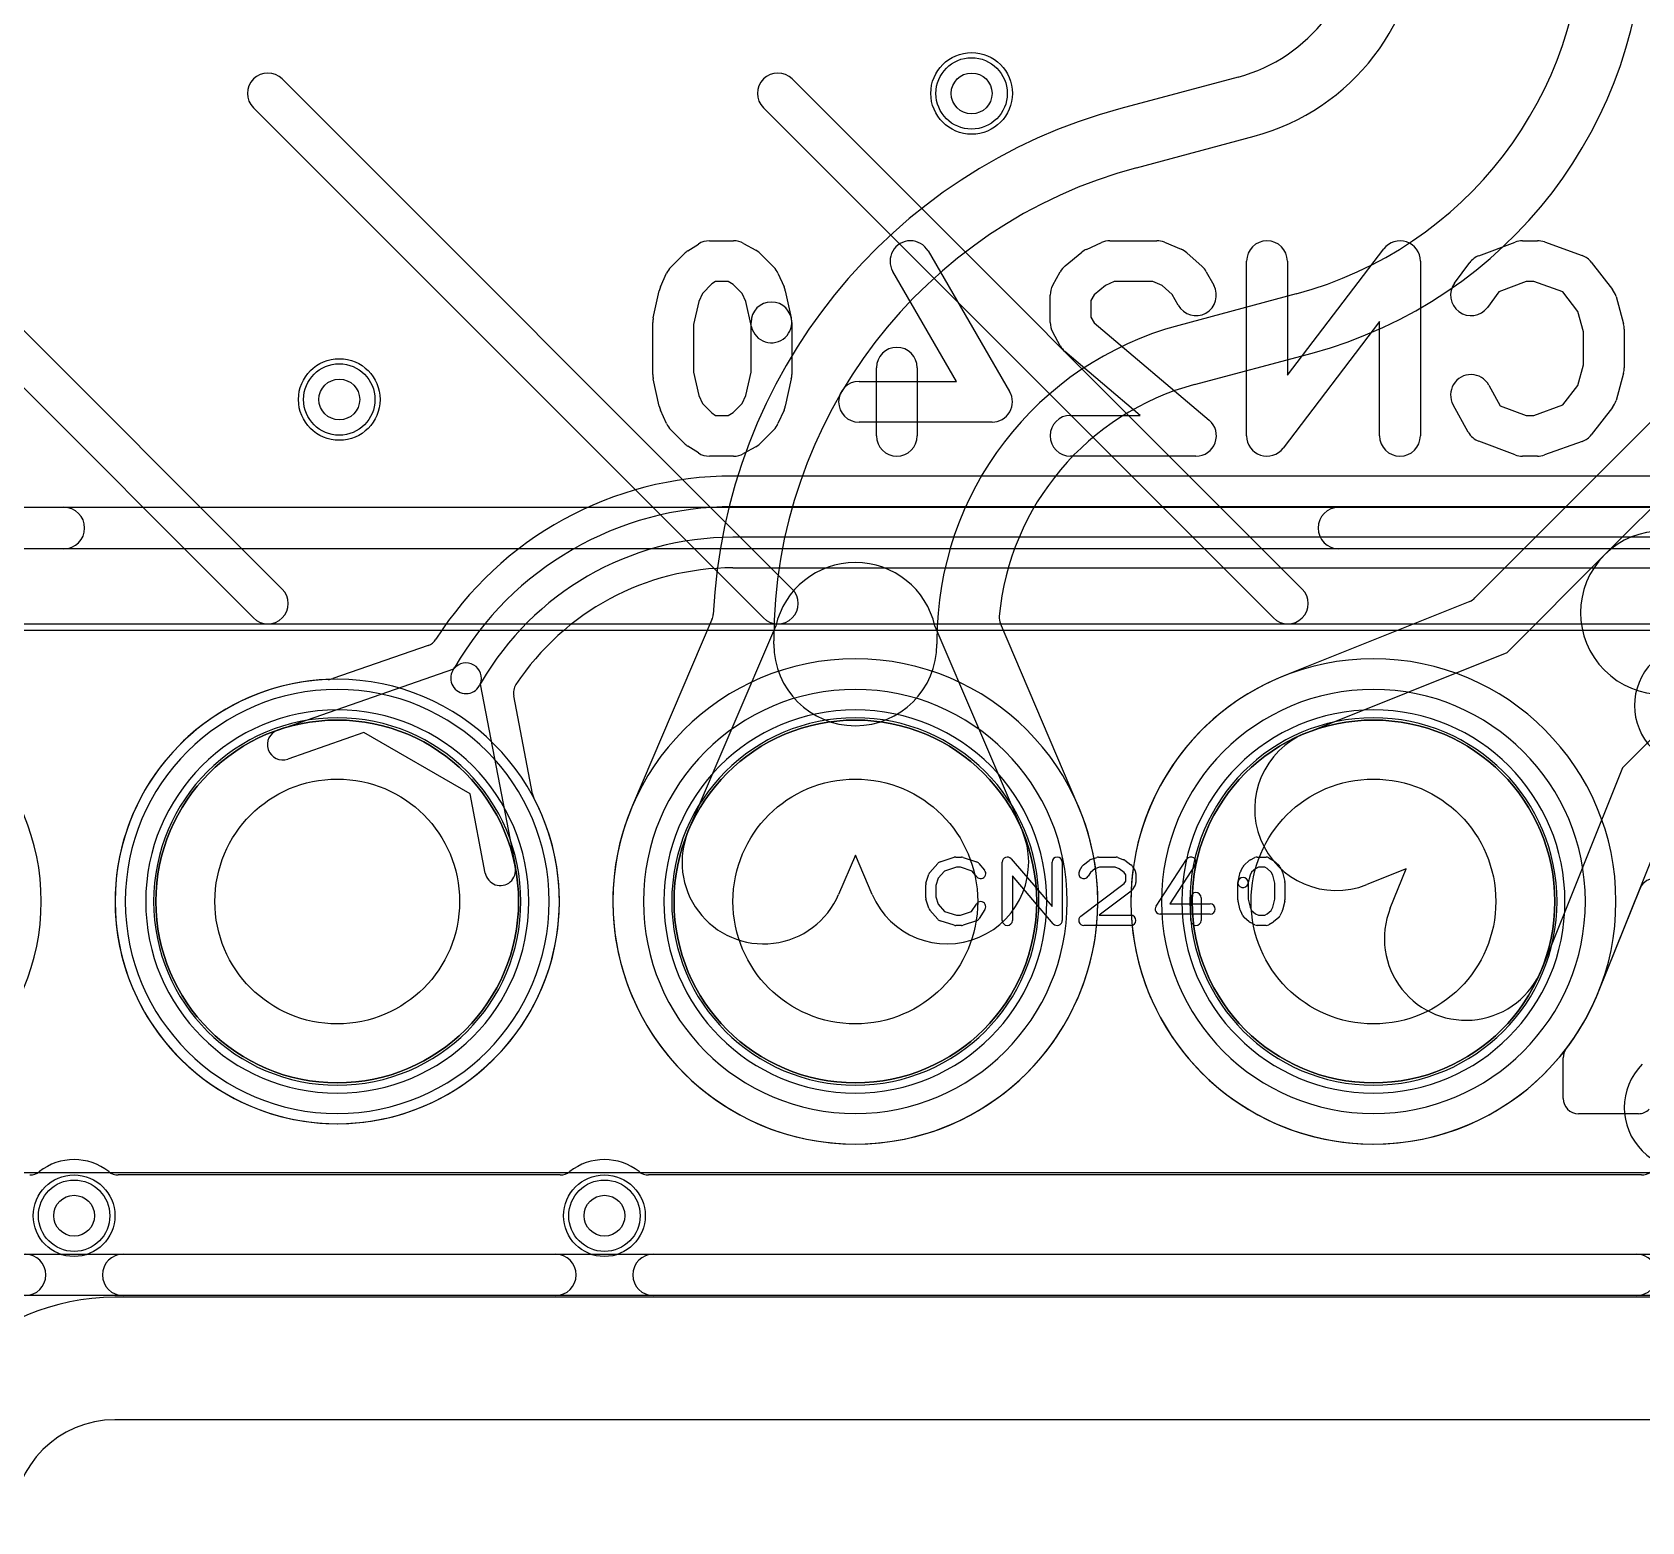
# Model space of a CAD drawing. Extents: x 0 to 57.1, y 0 to 59.8.
# Drawn here: x 20.09 to 27.99, y 6 to 13.3 of the extents above; entities that cross this region are included whole.
import ezdxf

# ---------------------------------------------------------------- set-up
doc = ezdxf.new("R2010")
doc.units = 0
for name, color, linetype in [('Hole', 1, 'CONTINUOUS'), ('L1', 3, 'CONTINUOUS'), ('L2', 3, 'CONTINUOUS'), ('L3', 3, 'CONTINUOUS'), ('L4', 3, 'CONTINUOUS'), ('MetalMask-A', 176, 'CONTINUOUS'), ('Outline', 7, 'CONTINUOUS'), ('PartsArea-A', 111, 'CONTINUOUS'), ('PartsArea-B', 111, 'CONTINUOUS'), ('PartsSilk-A', 221, 'CONTINUOUS'), ('PartsSilk-B', 221, 'CONTINUOUS'), ('Resist-A', 2, 'CONTINUOUS'), ('Resist-B', 2, 'CONTINUOUS'), ('Silk-A', 140, 'CONTINUOUS'), ('Silk-B', 140, 'CONTINUOUS')]:
    doc.layers.add(name, color=color, linetype=linetype)

msp = doc.modelspace()

# ---------------------------------------------------------------- linework, layer by layer
at = {"layer": 'Hole'}
for centre, radius in [((24.7, 13), 0.1), ((21.6, 11.5), 0.1), ((21.59, 9.04), 0.6), ((24.13, 9.04), 0.6), ((26.67, 9.04), 0.6), ((20.3, 7.5), 0.1), ((22.9, 7.5), 0.1)]:
    msp.add_circle(centre, radius, dxfattribs=at)
at = {"layer": 'L1'}
for p, q in [((26.00705, 13.08021), (25.43118, 12.92591)), ((25.50883, 12.63609), (26.0847, 12.79039)), ((26.29176, 12.01765), (25.71589, 11.86335)), ((25.79354, 11.57353), (26.36941, 11.72783)), ((28.12632, 11.48632), (27.16726, 10.52726)), ((27.80285, 10.73853), (28.33848, 11.27416)), ((27.32513, 10.26081), (27.80285, 10.73853)), ((27.14216, 10.51069), (26.22799, 10.14384)), ((23.42711, 10.42119), (23.03803, 9.51055)), ((23.3125, 9.38929), (23.73988, 10.38958)), ((24.52012, 10.38958), (24.9475, 9.38929)), ((25.22141, 9.51183), (24.8413, 10.4015)), ((23.73, 10.30123), (23.73, 10.31787)), ((24.53, 10.31787), (24.53, 10.30123)), ((26.33892, 9.86506), (27.32513, 10.26081)), ((28.36853, 10.17285), (27.89081, 9.69513)), ((27.89081, 9.69513), (27.49506, 8.70892)), ((27.77352, 8.59718), (28.14069, 9.51217)), ((24.13, 9.26652), (24.04816, 9.07497)), ((24.21184, 9.07497), (24.13, 9.26652)), ((26.83017, 9.20017), (26.63686, 9.1226)), ((26.7526, 9.00686), (26.83017, 9.20017)), ((27.77352, 8.59718), (27.97691, 9.10402)), ((27.6, 8.07497), (27.6, 8.27335)), ((27.96895, 8), (27.67497, 8)), ((53.61, 7.10004), (20.5, 7.10004))]:
    msp.add_line(p, q, dxfattribs=at)
for centre, radius in [((24.7, 13), 0.2), ((21.6, 11.5), 0.2), ((21.59, 9.04), 0.889), ((24.13, 9.04), 0.889), ((26.67, 9.04), 0.889), ((20.3, 7.5), 0.2), ((22.9, 7.5), 0.2)]:
    msp.add_circle(centre, radius, dxfattribs=at)
for centre, radius, start, end in [((25.8, 13.85291), 0.79996, -74.999608, 0), ((25.8, 13.85291), 1.1, -74.99996, 0), ((25.8, 13.85291), 1.9, -74.999896, 0), ((25.8, 13.85291), 2.20004, -75.000087, 0), ((26.13, 10.31787), 2.70004, 104.999955, 177.257287), ((26.13, 10.31787), 2.4, 105.000111, 180), ((26.13, 10.31787), 1.6, 104.999996, 180), ((26.13, 10.31787), 1.29996, 105.000294, 174.70258), ((28.08569, 10.45569), 0.4, -45, 135), ((28.08569, 10.45569), 0.4, 135, -45), ((24.13, 10.30123), 0.4, 12.760458, 167.239542), ((27.11423, 10.58029), 0.075, -68.134749, -45), ((23.35814, 10.45066), 0.075, -23.1364, -2.743754), ((24.91027, 10.43097), 0.075, 174.705974, -156.8636), ((24.13, 10.30123), 0.4, 180, 0), ((19.05, 9.04), 1.08904, -90, 90), ((21.59, 9.04), 1.08904, 90, -90), ((21.59, 9.04), 1.08904, -90, 90), ((26.66999, 9.04), 1.18905, 112.303576, -22.159421), ((26.19108, 10.20981), 0.075, -68.367399, -67.558782), ((26.48694, 9.49344), 0.70006, 111.788491, 112.4405), ((26.19925, 10.21313), 0.075, -68.20994, -68.137594), ((26.20006, 10.21344), 0.075, -68.800129, -68.134749), ((26.48789, 9.49383), 0.4, 111.86498, -68.135283), ((24.13, 9.04), 1.18904, 156.698466, 23.365187), ((22.96906, 9.54002), 0.075, -23.303919, -23.1364), ((25.29038, 9.5413), 0.075, -156.8636, -156.6379), ((23.68033, 9.23213), 0.4, 156.864794, -23.134894), ((24.57967, 9.23213), 0.4, -156.864794, 23.134894), ((28.04651, 9.07609), 0.075, -1.780365, 158.134749), ((27.12383, 8.85789), 0.4, 158.13502, -21.864717), ((26.67, 9.04), 1.18904, -37.338664, -22.159602), ((27.84067, 8.56322), 0.075, 157.651028, 157.839681), ((27.84064, 8.56323), 0.07497, 157.656447, 157.838111), ((27.12383, 8.8579), 0.70005, -22.347192, -21.865546), ((27.12382, 8.85791), 0.70006, -22.34688, -21.866001), ((27.67497, 8.27335), 0.07497, 142.66392, 180), ((27.67497, 8.07497), 0.07497, 180, -90), ((27.96895, 8.07497), 0.07497, -90, -45), ((20.5, 6), 1.10004, 90, 180)]:
    msp.add_arc(centre, radius, start, end, dxfattribs=at)
at = {"layer": 'L2'}
msp.add_line((53.61, 7.10004), (20.5, 7.10004), dxfattribs=at)
for centre in [(24.7, 13), (21.6, 11.5), (20.3, 7.5), (22.9, 7.5)]:
    msp.add_circle(centre, 0.2, dxfattribs=at)
for centre, radius, start, end in [((21.59, 9.04), 0.90004, 90, -90), ((21.59, 9.04), 0.90004, -90, 90), ((24.13, 9.04), 0.90004, 90, -90), ((24.13, 9.04), 0.90004, -90, 90), ((26.67, 9.04), 0.90004, 90, -90), ((26.67, 9.04), 0.90004, -90, 90), ((20.5, 6), 1.10004, 90, 180)]:
    msp.add_arc(centre, radius, start, end, dxfattribs=at)
at = {"layer": 'L3'}
msp.add_line((53.61, 7.10004), (20.5, 7.10004), dxfattribs=at)
for centre in [(24.7, 13), (21.6, 11.5), (20.3, 7.5), (22.9, 7.5)]:
    msp.add_circle(centre, 0.2, dxfattribs=at)
for centre, radius, start, end in [((21.59, 9.04), 0.90004, 90, -90), ((21.59, 9.04), 0.90004, -90, 90), ((24.13, 9.04), 0.90004, 90, -90), ((24.13, 9.04), 0.90004, -90, 90), ((26.67, 9.04), 0.90004, 90, -90), ((26.67, 9.04), 0.90004, -90, 90), ((20.5, 6), 1.10004, 90, 180)]:
    msp.add_arc(centre, radius, start, end, dxfattribs=at)
at = {"layer": 'L4'}
for p, q in [((45.9, 11.12504), (23.5299, 11.12504)), ((23.5299, 10.975), (45.9, 10.975)), ((45.9, 10.825), (23.5299, 10.825)), ((23.5299, 10.67496), (45.9, 10.67496)), ((22.03527, 10.29458), (21.5679, 10.13225)), ((21.29833, 9.87979), (22.16231, 10.17987)), ((22.15663, 10.17143), (22.1659, 10.18749)), ((22.29581, 10.11249), (22.28653, 10.09641)), ((22.29101, 10.10557), (22.46312, 9.20729)), ((22.54697, 9.56699), (22.45496, 10.04722)), ((21.72069, 9.86769), (21.34755, 9.73809)), ((22.24147, 9.56701), (21.72069, 9.86769)), ((22.3158, 9.17907), (22.24147, 9.56701)), ((53.61, 7.10004), (20.5, 7.10004))]:
    msp.add_line(p, q, dxfattribs=at)
for centre, radius in [((24.7, 13), 0.2), ((21.6, 11.5), 0.2), ((21.59, 9.04), 0.889), ((24.13, 9.04), 0.889), ((26.67, 9.04), 0.889), ((20.3, 7.5), 0.2), ((22.9, 7.5), 0.2)]:
    msp.add_circle(centre, radius, dxfattribs=at)
for centre, radius, start, end in [((23.5299, 9.4), 1.72504, 90, 147.56544), ((23.5299, 9.4), 1.575, 90, 150.000497), ((23.5299, 9.4), 1.425, 90, 150.000425), ((23.5299, 9.39999), 1.27497, 90, 146.555595), ((22.01066, 10.36543), 0.075, -70.845147, -32.437796), ((28.25, 10), 0.3, 45, -135), ((22.22158, 10.13392), 0.075, -22.211418, 142.214805), ((24.13, 9.04), 1.18904, 90, -90), ((24.13, 9.04), 1.18904, -90, 90), ((26.67, 9.04), 1.18904, 90, -90), ((26.67, 9.04), 1.18904, -90, 90), ((19.05, 9.04), 1.08904, -90, 90), ((21.58999, 9.04), 1.08904, 92.29921, 27.657782), ((21.54329, 10.2031), 0.075, -87.699925, -70.845147), ((22.22158, 10.13392), 0.075, 149.992657, -30.005297), ((22.52862, 10.06133), 0.075, 146.557845, -169.156023), ((21.32294, 9.80894), 0.075, 109.154853, -70.846433), ((22.62063, 9.5811), 0.075, -169.156023, -152.304078), ((22.62102, 9.58033), 0.075, -152.963446, -152.345001), ((22.38946, 9.19318), 0.075, -169.156023, 10.84613), ((28.2, 8.03), 0.3, 135, -45), ((20.5, 6), 1.10004, 90, 180)]:
    msp.add_arc(centre, radius, start, end, dxfattribs=at)
at = {"layer": 'MetalMask-A'}
for centre, start, end in [((21.59, 9.04), 0, 180), ((24.13, 9.04), 0, 180), ((26.67, 9.04), 0, 180), ((21.59, 9.04), 180, 0), ((24.13, 9.04), 180, 0), ((26.67, 9.04), 180, 0)]:
    msp.add_arc(centre, 0.889, start, end, dxfattribs=at)
at = {"layer": 'Outline'}
msp.add_line((53.61, 6.5), (20.5, 6.5), dxfattribs=at)
msp.add_arc((20.5, 6), 0.5, 90, 180, dxfattribs=at)
at = {"layer": 'PartsArea-A'}
for p, q in [((14.86, 10.37), (35.94, 10.37)), ((35.94, 7.71), (14.86, 7.71))]:
    msp.add_line(p, q, dxfattribs=at)
at = {"layer": 'PartsArea-B'}
for centre, start, end in [((21.59, 9.04), 0, 180), ((24.13, 9.04), 0, 180), ((26.67, 9.04), 0, 180), ((21.59, 9.04), 180, 0), ((24.13, 9.04), 180, 0), ((26.67, 9.04), 180, 0)]:
    msp.add_arc(centre, 0.889, start, end, dxfattribs=at)
at = {"layer": 'PartsSilk-A'}
for p, q in [((18.82071, 13.07071), (21.32071, 10.57071)), ((21.32071, 13.07071), (23.82071, 10.57071)), ((23.82071, 13.07071), (26.32071, 10.57071)), ((21.17929, 10.42929), (18.67929, 12.92929)), ((23.67929, 10.42929), (21.17929, 12.92929)), ((26.17929, 10.42929), (23.67929, 12.92929)), ((14.36, 10.9716), (36.44, 10.9716)), ((36.3384, 10.7684), (14.4616, 10.7684)), ((24.54516, 9.23418), (24.6146, 9.2564)), ((24.62222, 9.25759), (24.65, 9.25759)), ((24.6579, 9.25631), (24.72457, 9.23409)), ((24.89398, 9.24886), (25.09444, 9.01499)), ((25.24827, 9.21878), (25.27605, 9.241)), ((25.28313, 9.24497), (25.31368, 9.25608)), ((25.32222, 9.25759), (25.40833, 9.25759)), ((25.41761, 9.2558), (25.44539, 9.24469)), ((25.45081, 9.2417), (25.48137, 9.21948)), ((25.60407, 9.01663), (25.75407, 9.24626)), ((26.03617, 9.21795), (26.06117, 9.24017)), ((26.0666, 9.24384), (26.08882, 9.25495)), ((26.1, 9.25759), (26.14444, 9.25759)), ((26.15684, 9.2543), (26.17629, 9.24319)), ((26.1805, 9.24017), (26.2055, 9.21795)), ((24.47614, 9.12894), (24.49003, 9.17339)), ((24.49508, 9.18239), (24.53397, 9.22683)), ((24.56702, 9.18868), (24.53618, 9.15344)), ((24.62612, 9.20759), (24.56702, 9.18868)), ((24.64594, 9.20759), (24.62612, 9.20759)), ((24.70202, 9.1889), (24.64594, 9.20759)), ((24.72523, 9.16104), (24.70202, 9.1889)), ((24.73588, 9.22637), (24.76365, 9.19304)), ((24.85, 8.94741), (24.85, 9.23259)), ((25.10046, 8.93114), (24.9, 9.16501)), ((24.9, 9.16501), (24.9, 8.94741)), ((25.09444, 9.01499), (25.09444, 9.23259)), ((25.14444, 9.23259), (25.14444, 8.94741)), ((25.2288, 9.19029), (25.24269, 9.21251)), ((25.28283, 9.1824), (25.2712, 9.16379)), ((25.30408, 9.19939), (25.28283, 9.1824)), ((25.32662, 9.20759), (25.30408, 9.19939)), ((25.40352, 9.20759), (25.32662, 9.20759)), ((25.42393, 9.19943), (25.40352, 9.20759)), ((25.44804, 9.18189), (25.42393, 9.19943)), ((25.45556, 9.16987), (25.44804, 9.18189)), ((25.45556, 9.13976), (25.45556, 9.16987)), ((25.48787, 9.21251), (25.50176, 9.19029)), ((25.50556, 9.17704), (25.50556, 9.13259)), ((25.79593, 9.21892), (25.67119, 9.02796)), ((26.00631, 9.13865), (26.01742, 9.1831)), ((26.01931, 9.18822), (26.03042, 9.21044)), ((26.06526, 9.16831), (26.05481, 9.12653)), ((26.07299, 9.18377), (26.06526, 9.16831)), ((26.09192, 9.2006), (26.07299, 9.18377)), ((26.1059, 9.20759), (26.09192, 9.2006)), ((26.1378, 9.20759), (26.1059, 9.20759)), ((26.14923, 9.20106), (26.1378, 9.20759)), ((26.16868, 9.18377), (26.14923, 9.20106)), ((26.17641, 9.16831), (26.16868, 9.18377)), ((26.18611, 9.12951), (26.17641, 9.16831)), ((26.21125, 9.21044), (26.22236, 9.18822)), ((26.22425, 9.1831), (26.23536, 9.13865)), ((24.475, 9.05852), (24.475, 9.12148)), ((24.53618, 9.15344), (24.525, 9.11766)), ((24.525, 9.11766), (24.525, 9.06234)), ((25.23497, 8.96739), (25.44793, 9.12756)), ((25.4817, 9.09039), (25.32483, 8.97241)), ((25.44793, 9.12756), (25.45556, 9.13976)), ((25.50176, 9.11934), (25.48787, 9.09712)), ((26.00556, 9.04741), (26.00556, 9.13259)), ((26.05556, 9.13259), (26.05556, 9.05049)), ((26.18611, 9.05049), (26.18611, 9.12951)), ((26.23611, 9.13259), (26.23611, 9.04741)), ((24.49003, 9.00661), (24.47614, 9.05106)), ((24.53397, 8.95317), (24.49508, 8.99761)), ((24.525, 9.06234), (24.53618, 9.02656)), ((24.53618, 9.02656), (24.56702, 8.99132)), ((24.70023, 8.9905), (24.72324, 9.02732)), ((24.76564, 9.00082), (24.73787, 8.95638)), ((25.67119, 9.02796), (25.86944, 9.02796)), ((25.775, 8.94741), (25.775, 9.05852)), ((25.825, 9.05852), (25.825, 8.94741)), ((26.01742, 8.9969), (26.00631, 9.04135)), ((26.05556, 9.05049), (26.06526, 9.01169)), ((26.06526, 9.01169), (26.07299, 8.99623)), ((26.07299, 8.99623), (26.09192, 8.9794)), ((26.14923, 8.97894), (26.16868, 8.99623)), ((26.16868, 8.99623), (26.17641, 9.01169)), ((26.17641, 9.01169), (26.18611, 9.05049)), ((26.23536, 9.04135), (26.22425, 8.9969)), ((24.6146, 8.9236), (24.54516, 8.94582)), ((24.56702, 8.99132), (24.62612, 8.97241)), ((24.65, 8.92241), (24.62222, 8.92241)), ((24.62612, 8.97241), (24.64594, 8.97241)), ((24.64594, 8.97241), (24.70023, 8.9905)), ((24.72457, 8.94591), (24.6579, 8.92369)), ((25.48056, 8.92241), (25.25, 8.92241)), ((25.32483, 8.97241), (25.48056, 8.97241)), ((25.86944, 8.97796), (25.625, 8.97796)), ((26.03042, 8.96956), (26.01931, 8.99178)), ((26.06117, 8.93983), (26.03617, 8.96205)), ((26.08882, 8.92505), (26.0666, 8.93616)), ((26.09192, 8.9794), (26.1059, 8.97241)), ((26.14444, 8.92241), (26.1, 8.92241)), ((26.1059, 8.97241), (26.1378, 8.97241)), ((26.1378, 8.97241), (26.14923, 8.97894)), ((26.17629, 8.93681), (26.15684, 8.9257)), ((26.2055, 8.96205), (26.1805, 8.93983)), ((26.22236, 8.99178), (26.21125, 8.96956)), ((14.36, 7.3116), (36.3384, 7.3116)), ((36.44, 7.1084), (14.36, 7.1084))]:
    msp.add_line(p, q, dxfattribs=at)
for centre, radius, start, end in [((21.25, 13), 0.1, 45, -135), ((23.75, 13), 0.1, 45, -135), ((21.25, 10.5), 0.1, -135, 45), ((23.75, 10.5), 0.1, -135, 45), ((26.25, 10.5), 0.1, -135, 45), ((24.55278, 9.21037), 0.025, 107.746418, 138.811918), ((24.62222, 9.23259), 0.025, 90, 107.746418), ((24.65, 9.23259), 0.025, 71.579545, 90), ((24.71667, 9.21037), 0.025, 39.790899, 71.579545), ((24.875, 9.23259), 0.025, 40.603781, 180), ((25.11944, 9.23259), 0.025, 0, 180), ((25.29167, 9.22148), 0.025, 109.97919, 128.654777), ((25.32222, 9.23259), 0.025, 90, 109.984612), ((25.40833, 9.23259), 0.025, 68.207103, 90), ((25.43611, 9.22148), 0.025, 53.982737, 68.202147), ((25.775, 9.23259), 0.025, -33.149737, 146.846436), ((26.07778, 9.22148), 0.025, 116.565051, 131.62783), ((26.1, 9.23259), 0.025, 90, 116.565051), ((26.14444, 9.23259), 0.025, 60.266489, 90), ((26.16389, 9.22148), 0.025, 48.372169, 60.266489), ((24.51389, 9.16593), 0.025, 138.811918, 162.637772), ((24.74444, 9.17704), 0.025, -140.209101, 39.800498), ((25.25, 9.17704), 0.025, 147.994617, -32.010019), ((25.26389, 9.19926), 0.025, 128.666967, 147.989981), ((25.46667, 9.19926), 0.025, 32.005383, 53.979316), ((25.48056, 9.17704), 0.025, 0, 32.010019), ((26.03056, 9.13259), 0.025, 0, 180), ((26.04167, 9.17704), 0.025, 153.434949, 165.969316), ((26.05278, 9.19926), 0.025, 131.627831, 153.434949), ((26.18889, 9.19926), 0.025, 26.565051, 48.37217), ((26.2, 9.17704), 0.025, 14.030684, 26.565051), ((24.5, 9.12148), 0.025, 162.637772, 180), ((25.46667, 9.11037), 0.025, -53.047603, -32.010019), ((25.48056, 9.13259), 0.025, -32.005383, 0), ((25.8, 9.05852), 0.025, 0, 180), ((26.03056, 9.13259), 0.025, 165.969316, -14.03321), ((26.21111, 9.13259), 0.025, 0, 14.030684), ((24.5, 9.05852), 0.025, 180, -162.637772), ((24.51389, 9.01407), 0.025, -162.637772, -138.811918), ((24.74444, 9.01407), 0.025, -32.005383, 147.999253), ((25.625, 9.00296), 0.025, 146.850263, -90), ((25.86944, 9.00296), 0.025, -90, 90), ((26.03056, 9.04741), 0.025, 180, -165.969316), ((26.04167, 9.00296), 0.025, -165.969316, -153.434949), ((26.2, 9.00296), 0.025, -26.565051, -14.030684), ((26.21111, 9.04741), 0.025, -14.030684, 0), ((24.55278, 8.96963), 0.025, -138.811918, -107.746418), ((24.62222, 8.94741), 0.025, -107.746418, -90), ((24.65, 8.94741), 0.025, -90, -71.579545), ((24.71667, 8.96963), 0.025, -71.579545, -32.005383), ((24.875, 8.94741), 0.025, 180, 0), ((25.11944, 8.94741), 0.025, -139.396219, 0), ((25.25, 8.94741), 0.025, 126.952397, -90), ((25.48056, 8.94741), 0.025, -90, 90), ((25.8, 8.94741), 0.025, 180, 0), ((26.05278, 8.98074), 0.025, -153.434949, -131.62783), ((26.07778, 8.95852), 0.025, -131.627831, -116.565051), ((26.1, 8.94741), 0.025, -116.565051, -90), ((26.14444, 8.94741), 0.025, -90, -60.266489), ((26.16389, 8.95852), 0.025, -60.266489, -48.37217), ((26.18889, 8.98074), 0.025, -48.372169, -26.565051)]:
    msp.add_arc(centre, radius, start, end, dxfattribs=at)
at = {"layer": 'PartsSilk-B'}
for p, q in [((16.2, 10.4), (34.6, 10.4)), ((22.68349, 7.7), (20.51651, 7.7)), ((27.98349, 7.7), (23.11651, 7.7))]:
    msp.add_line(p, q, dxfattribs=at)
for centre, radius, start, end in [((21.59, 9.04), 1.039, 90, -90), ((21.59, 9.04), 1.039, -90, 90), ((24.13, 9.04), 1.039, 90, -90), ((24.13, 9.04), 1.039, -90, 90), ((26.67, 9.04), 1.039, 90, -90), ((26.67, 9.04), 1.039, -90, 90), ((20.3, 7.5), 0.275, 51.786954, 128.213046), ((22.9, 7.5), 0.275, 51.786954, 128.213046), ((20.08349, 7.775), 0.075, -90, -51.783994), ((20.51651, 7.775), 0.075, -128.216006, -90), ((22.68349, 7.775), 0.075, -90, -51.783994), ((23.11651, 7.775), 0.075, -128.216006, -90), ((27.98349, 7.775), 0.075, -90, -51.783994)]:
    msp.add_arc(centre, radius, start, end, dxfattribs=at)
at = {"layer": 'Resist-A'}
for centre, radius in [((24.7, 13), 0.175), ((21.6, 11.5), 0.175), ((21.59, 9.04), 0.889), ((24.13, 9.04), 0.889), ((26.67, 9.04), 0.889), ((20.3, 7.5), 0.175), ((22.9, 7.5), 0.175)]:
    msp.add_circle(centre, radius, dxfattribs=at)
for centre, start, end in [((21.59, 9.04), 0, 180), ((24.13, 9.04), 0, 180), ((26.67, 9.04), 0, 180), ((21.59, 9.04), 180, 0), ((24.13, 9.04), 180, 0), ((26.67, 9.04), 180, 0)]:
    msp.add_arc(centre, 0.939, start, end, dxfattribs=at)
at = {"layer": 'Resist-B'}
for centre, radius in [((24.7, 13), 0.175), ((21.6, 11.5), 0.175), ((21.59, 9.04), 0.889), ((24.13, 9.04), 0.889), ((26.67, 9.04), 0.889), ((20.3, 7.5), 0.175), ((22.9, 7.5), 0.175)]:
    msp.add_circle(centre, radius, dxfattribs=at)
for centre, start, end in [((21.59, 9.04), 0, 180), ((24.13, 9.04), 0, 180), ((26.67, 9.04), 0, 180), ((21.59, 9.04), 180, 0), ((24.13, 9.04), 180, 0), ((26.67, 9.04), 180, 0)]:
    msp.add_arc(centre, 0.939, start, end, dxfattribs=at)
at = {"layer": 'Silk-A'}
for p, q in [((18.82071, 13.07071), (21.32071, 10.57071)), ((21.32071, 13.07071), (23.82071, 10.57071)), ((23.82071, 13.07071), (26.32071, 10.57071)), ((21.17929, 10.42929), (18.67929, 12.92929)), ((23.67929, 10.42929), (21.17929, 12.92929)), ((26.17929, 10.42929), (23.67929, 12.92929)), ((15.27453, 10.9716), (20.25, 10.9716)), ((26.5, 10.9716), (35.1968, 10.9716)), ((20.25, 10.7684), (15.27453, 10.7684)), ((35.1968, 10.7684), (26.5, 10.7684)), ((20.54027, 7.3116), (22.65973, 7.3116)), ((23.14027, 7.3116), (27.95973, 7.3116)), ((22.65973, 7.1084), (20.54027, 7.1084)), ((27.95973, 7.1084), (23.14027, 7.1084))]:
    msp.add_line(p, q, dxfattribs=at)
for centre, radius, start, end in [((21.25, 13), 0.1, 45, -135), ((23.75, 13), 0.1, 45, -135), ((20.25, 10.87), 0.1016, -90, 90), ((26.5, 10.87), 0.1016, 90, -90), ((21.25, 10.5), 0.1, -135, 45), ((23.75, 10.5), 0.1, -135, 45), ((26.25, 10.5), 0.1, -135, 45), ((20.05973, 7.21), 0.1016, -90, 90), ((20.54027, 7.21), 0.1016, 90, -90), ((22.65973, 7.21), 0.1016, -90, 90), ((23.14027, 7.21), 0.1016, 90, -90), ((27.95973, 7.21), 0.1016, -90, 90)]:
    msp.add_arc(centre, radius, start, end, dxfattribs=at)
at = {"layer": 'Silk-B'}
for p, q in [((23.30888, 12.22855), (23.36073, 12.26189)), ((23.41481, 12.27778), (23.53333, 12.27778)), ((23.58236, 12.26493), (23.64162, 12.23159)), ((25.26266, 12.23563), (25.33674, 12.26897)), ((25.37778, 12.27778), (25.60741, 12.27778)), ((25.64528, 12.27033), (25.72676, 12.23699)), ((26.24815, 11.61848), (26.72046, 12.23838)), ((27.18711, 12.20474), (27.36489, 12.27141)), ((27.4, 12.27778), (27.47407, 12.27778)), ((27.50794, 12.27187), (27.69313, 12.2052)), ((23.22559, 12.14849), (23.29225, 12.21515)), ((23.6633, 12.21516), (23.72997, 12.1485)), ((24.48648, 12.22799), (24.88648, 11.5391)), ((25.1589, 12.15518), (25.24038, 12.22184)), ((25.75578, 12.21877), (25.82985, 12.15211)), ((26.04815, 11.32222), (26.04815, 12.17778)), ((26.24815, 12.17778), (26.24815, 11.61848)), ((26.9, 12.17778), (26.9, 11.32222)), ((27.06779, 12.07063), (27.14186, 12.17063)), ((27.7382, 12.1725), (27.8419, 12.03917)), ((23.17529, 12.05172), (23.20492, 12.11839)), ((23.44419, 12.07778), (23.42608, 12.06614)), ((23.50713, 12.07778), (23.44419, 12.07778)), ((23.53159, 12.06402), (23.50713, 12.07778)), ((23.75064, 12.11839), (23.78027, 12.05172)), ((24.6263, 11.58889), (24.31352, 12.12757)), ((25.09777, 12.05967), (25.1348, 12.12634)), ((25.39925, 12.07778), (25.35679, 12.05867)), ((25.58774, 12.07778), (25.39925, 12.07778)), ((25.63492, 12.05847), (25.58774, 12.07778)), ((25.85038, 12.12635), (25.88742, 12.05968)), ((27.41813, 12.07778), (27.28499, 12.02785)), ((27.45662, 12.07778), (27.41813, 12.07778)), ((27.59812, 12.02684), (27.45662, 12.07778)), ((23.13942, 11.89947), (23.16905, 12.0328)), ((23.38014, 12.0202), (23.36212, 11.97964)), ((23.42608, 12.06614), (23.38014, 12.0202)), ((23.57542, 12.0202), (23.53159, 12.06402)), ((23.59344, 11.97964), (23.57542, 12.0202)), ((23.78651, 12.0328), (23.81614, 11.89947)), ((25.08519, 11.87778), (25.08519, 12.01111)), ((25.30035, 12.0125), (25.28519, 11.9852)), ((25.35679, 12.05867), (25.30035, 12.0125)), ((25.68365, 12.01462), (25.63492, 12.05847)), ((25.71258, 11.96254), (25.68365, 12.01462)), ((27.28499, 12.02785), (27.22851, 11.95159)), ((27.6719, 11.93198), (27.59812, 12.02684)), ((27.85931, 12.00455), (27.89635, 11.87121)), ((23.36212, 11.97964), (23.33704, 11.8668)), ((23.6209, 11.85609), (23.59344, 11.97964)), ((25.28519, 11.9852), (25.28519, 11.90369)), ((27.7, 11.83081), (27.6719, 11.93198)), ((23.13704, 11.62222), (23.13704, 11.87778)), ((23.33704, 11.8668), (23.33704, 11.6332)), ((23.61852, 11.6332), (23.61852, 11.87778)), ((23.81852, 11.87778), (23.81852, 11.62222)), ((25.28519, 11.90369), (25.30077, 11.87564)), ((25.30077, 11.87564), (25.86459, 11.39856)), ((26.7, 11.88152), (26.22769, 11.26162)), ((26.7, 11.32222), (26.7, 11.88152)), ((27.9, 11.84444), (27.9, 11.65556)), ((25.1348, 11.76255), (25.09777, 11.82922)), ((27.7, 11.66919), (27.7, 11.83081)), ((25.52701, 11.42222), (25.15763, 11.73477)), ((23.16905, 11.4672), (23.13942, 11.60053)), ((23.33704, 11.6332), (23.36212, 11.52036)), ((23.59344, 11.52036), (23.61852, 11.6332)), ((23.81614, 11.60053), (23.78651, 11.4672)), ((24.23333, 11.32222), (24.23333, 11.65556)), ((24.43333, 11.65556), (24.43333, 11.32222)), ((27.6719, 11.56802), (27.7, 11.66919)), ((27.89635, 11.62879), (27.85931, 11.49545)), ((24.14815, 11.58889), (24.6263, 11.58889)), ((27.23557, 11.57078), (27.29177, 11.46961)), ((27.59812, 11.47316), (27.6719, 11.56802)), ((23.20492, 11.38161), (23.17529, 11.44828)), ((23.36212, 11.52036), (23.38014, 11.4798)), ((23.38014, 11.4798), (23.42608, 11.43386)), ((23.53159, 11.43598), (23.57542, 11.4798)), ((23.57542, 11.4798), (23.59344, 11.52036)), ((23.78027, 11.44828), (23.75064, 11.38161)), ((27.1348, 11.34033), (27.06073, 11.47366)), ((27.29177, 11.46961), (27.41813, 11.42222)), ((27.45662, 11.42222), (27.59812, 11.47316)), ((27.8419, 11.46083), (27.7382, 11.3275)), ((23.42608, 11.43386), (23.44419, 11.42222)), ((23.44419, 11.42222), (23.50713, 11.42222)), ((23.50713, 11.42222), (23.53159, 11.43598)), ((24.8, 11.38889), (24.14815, 11.38889)), ((25.18519, 11.42222), (25.52701, 11.42222)), ((27.41813, 11.42222), (27.45662, 11.42222)), ((23.29225, 11.28485), (23.22559, 11.35151)), ((23.72997, 11.3515), (23.6633, 11.28484)), ((27.36489, 11.22859), (27.18711, 11.29526)), ((27.69313, 11.2948), (27.50794, 11.22813)), ((23.36073, 11.23811), (23.30888, 11.27145)), ((23.53333, 11.22222), (23.41481, 11.22222)), ((23.64162, 11.26841), (23.58236, 11.23507)), ((25.8, 11.22222), (25.18519, 11.22222)), ((27.47407, 11.22222), (27.4, 11.22222)), ((16.2, 10.4), (34.6, 10.4)), ((22.68349, 7.7), (20.51651, 7.7)), ((27.98349, 7.7), (23.11651, 7.7))]:
    msp.add_line(p, q, dxfattribs=at)
for centre, radius, start, end in [((23.41481, 12.17778), 0.1, 90, 122.741369), ((23.53333, 12.17778), 0.1, 60.638189, 90), ((23.59259, 12.14444), 0.1, 45.004051, 60.637656), ((24.4, 12.17778), 0.1, 30.139308, -149.858655), ((25.3037, 12.14444), 0.1, 114.230097, 129.286182), ((25.37778, 12.17778), 0.1, 90, 114.230097), ((25.60741, 12.17778), 0.1, 67.746396, 90), ((25.68889, 12.14444), 0.1, 48.015769, 67.746396), ((26.14815, 12.17778), 0.1, 0, 180), ((26.8, 12.17778), 0.1, 0, 142.69692), ((27.4, 12.17778), 0.1, 90, 110.556752), ((27.47407, 12.17778), 0.1, 70.202417, 90), ((23.36296, 12.14444), 0.1, 122.739702, 135), ((25.22222, 12.07778), 0.1, 129.286182, 150.948735), ((27.22222, 12.11111), 0.1, 110.555375, 143.472652), ((27.65926, 12.11111), 0.1, 37.871466, 70.200685), ((23.2963, 12.07778), 0.1, 135, 156.038308), ((23.65926, 12.07778), 0.1, 23.960744, 45.004297), ((25.76296, 12.07778), 0.1, 29.056274, 48.015769), ((23.26667, 12.01111), 0.1, 156.039256, 167.470737), ((23.68889, 12.01111), 0.1, 12.526943, 23.961692), ((25.18519, 12.01111), 0.1, 150.948735, 180), ((25.8, 12.01111), 0.1, -150.943726, 29.055334), ((27.14815, 12.01111), 0.1, 143.473873, -36.527348), ((27.76296, 11.97778), 0.1, 15.527485, 37.874686), ((23.71852, 11.87778), 0.1, 0, 180), ((23.23704, 11.87778), 0.1, 167.473057, 180), ((23.71852, 11.87778), 0.1, -167.473057, 12.529263), ((25.18519, 11.87778), 0.1, 180, -150.948735), ((27.8, 11.84444), 0.1, 0, 15.524554), ((25.22222, 11.81111), 0.1, -150.948735, -130.234003), ((24.33333, 11.65556), 0.1, 0, 180), ((23.23704, 11.62222), 0.1, 180, -167.470737), ((23.71852, 11.62222), 0.1, -12.526943, 0), ((27.14815, 11.52222), 0.1, 29.051265, -150.946126), ((27.8, 11.65556), 0.1, -15.527485, 0), ((24.14815, 11.48889), 0.1, 90, -90), ((24.8, 11.48889), 0.1, -90, 30.141345), ((23.26667, 11.48889), 0.1, -167.473057, -156.038308), ((23.68889, 11.48889), 0.1, -23.960744, -12.529263), ((27.76296, 11.52222), 0.1, -37.871466, -15.524554), ((23.2963, 11.42222), 0.1, -156.039256, -135), ((23.65926, 11.42222), 0.1, -45.004051, -23.961692), ((25.18519, 11.32222), 0.1, 90, -90), ((25.8, 11.32222), 0.1, -90, 49.763686), ((23.36296, 11.35556), 0.1, -135, -122.741369), ((23.59259, 11.35556), 0.1, -60.638189, -45.004297), ((24.33333, 11.32222), 0.1, 180, 0), ((26.14815, 11.32222), 0.1, 180, -37.303726), ((26.8, 11.32222), 0.1, 180, 0), ((27.22222, 11.38889), 0.1, -150.948735, -110.556752), ((27.65926, 11.38889), 0.1, -70.202417, -37.874686), ((23.41481, 11.32222), 0.1, -122.739702, -90), ((23.53333, 11.32222), 0.1, -90, -60.637656), ((27.4, 11.32222), 0.1, -110.555375, -90), ((27.47407, 11.32222), 0.1, -90, -70.200685), ((21.59, 9.04), 1.039, 90, -90), ((21.59, 9.04), 1.039, -90, 90), ((24.13, 9.04), 1.039, 90, -90), ((24.13, 9.04), 1.039, -90, 90), ((26.67, 9.04), 1.039, 90, -90), ((26.67, 9.04), 1.039, -90, 90), ((20.3, 7.5), 0.275, 51.786954, 128.213046), ((22.9, 7.5), 0.275, 51.786954, 128.213046), ((20.08349, 7.775), 0.075, -90, -51.783994), ((20.51651, 7.775), 0.075, -128.216006, -90), ((22.68349, 7.775), 0.075, -90, -51.783994), ((23.11651, 7.775), 0.075, -128.216006, -90), ((27.98349, 7.775), 0.075, -90, -51.783994)]:
    msp.add_arc(centre, radius, start, end, dxfattribs=at)

doc.saveas('drawing.dxf')
